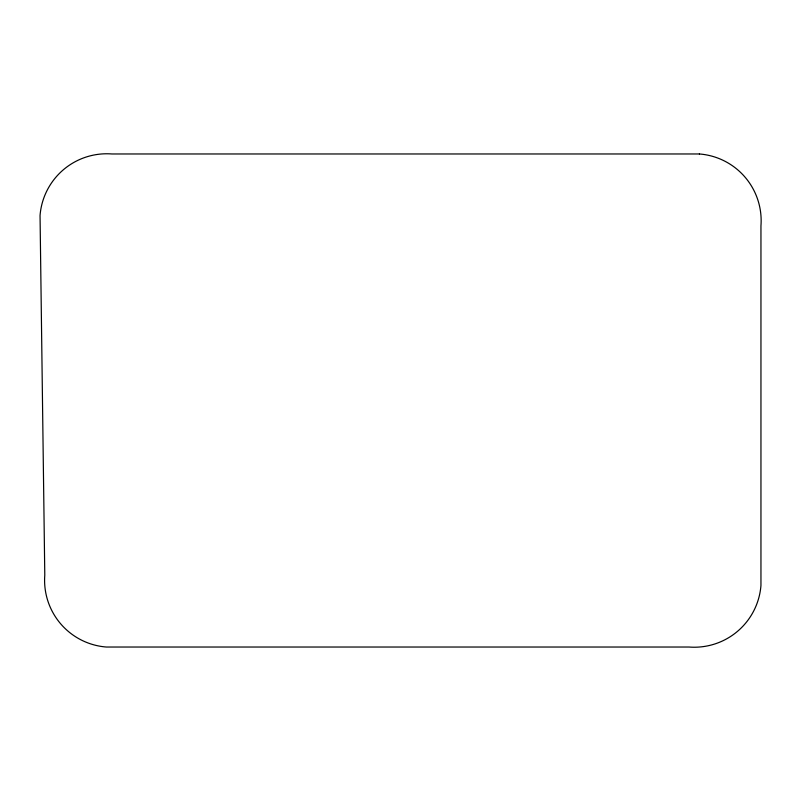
<?xml version="1.0" encoding="UTF-8"?>
<svg xmlns="http://www.w3.org/2000/svg" width="801" height="801" viewBox="0 0 801 801"><rect width="100%" height="100%" fill="white"/><g stroke="black" fill="none" stroke-linecap="round" stroke-linejoin="round"><path stroke-width="1.2" d="M699.393 153.972L111.96 153.972A66.934 66.934 0 0 0 40.05 215.529L44.786 575.118A66.934 66.934 0 0 0 106.343 647.028L689.04 647.028A66.934 66.934 0 0 0 760.95 585.471L760.95 225.882A66.934 66.934 0 0 0 699.393 153.972"/></g></svg>
